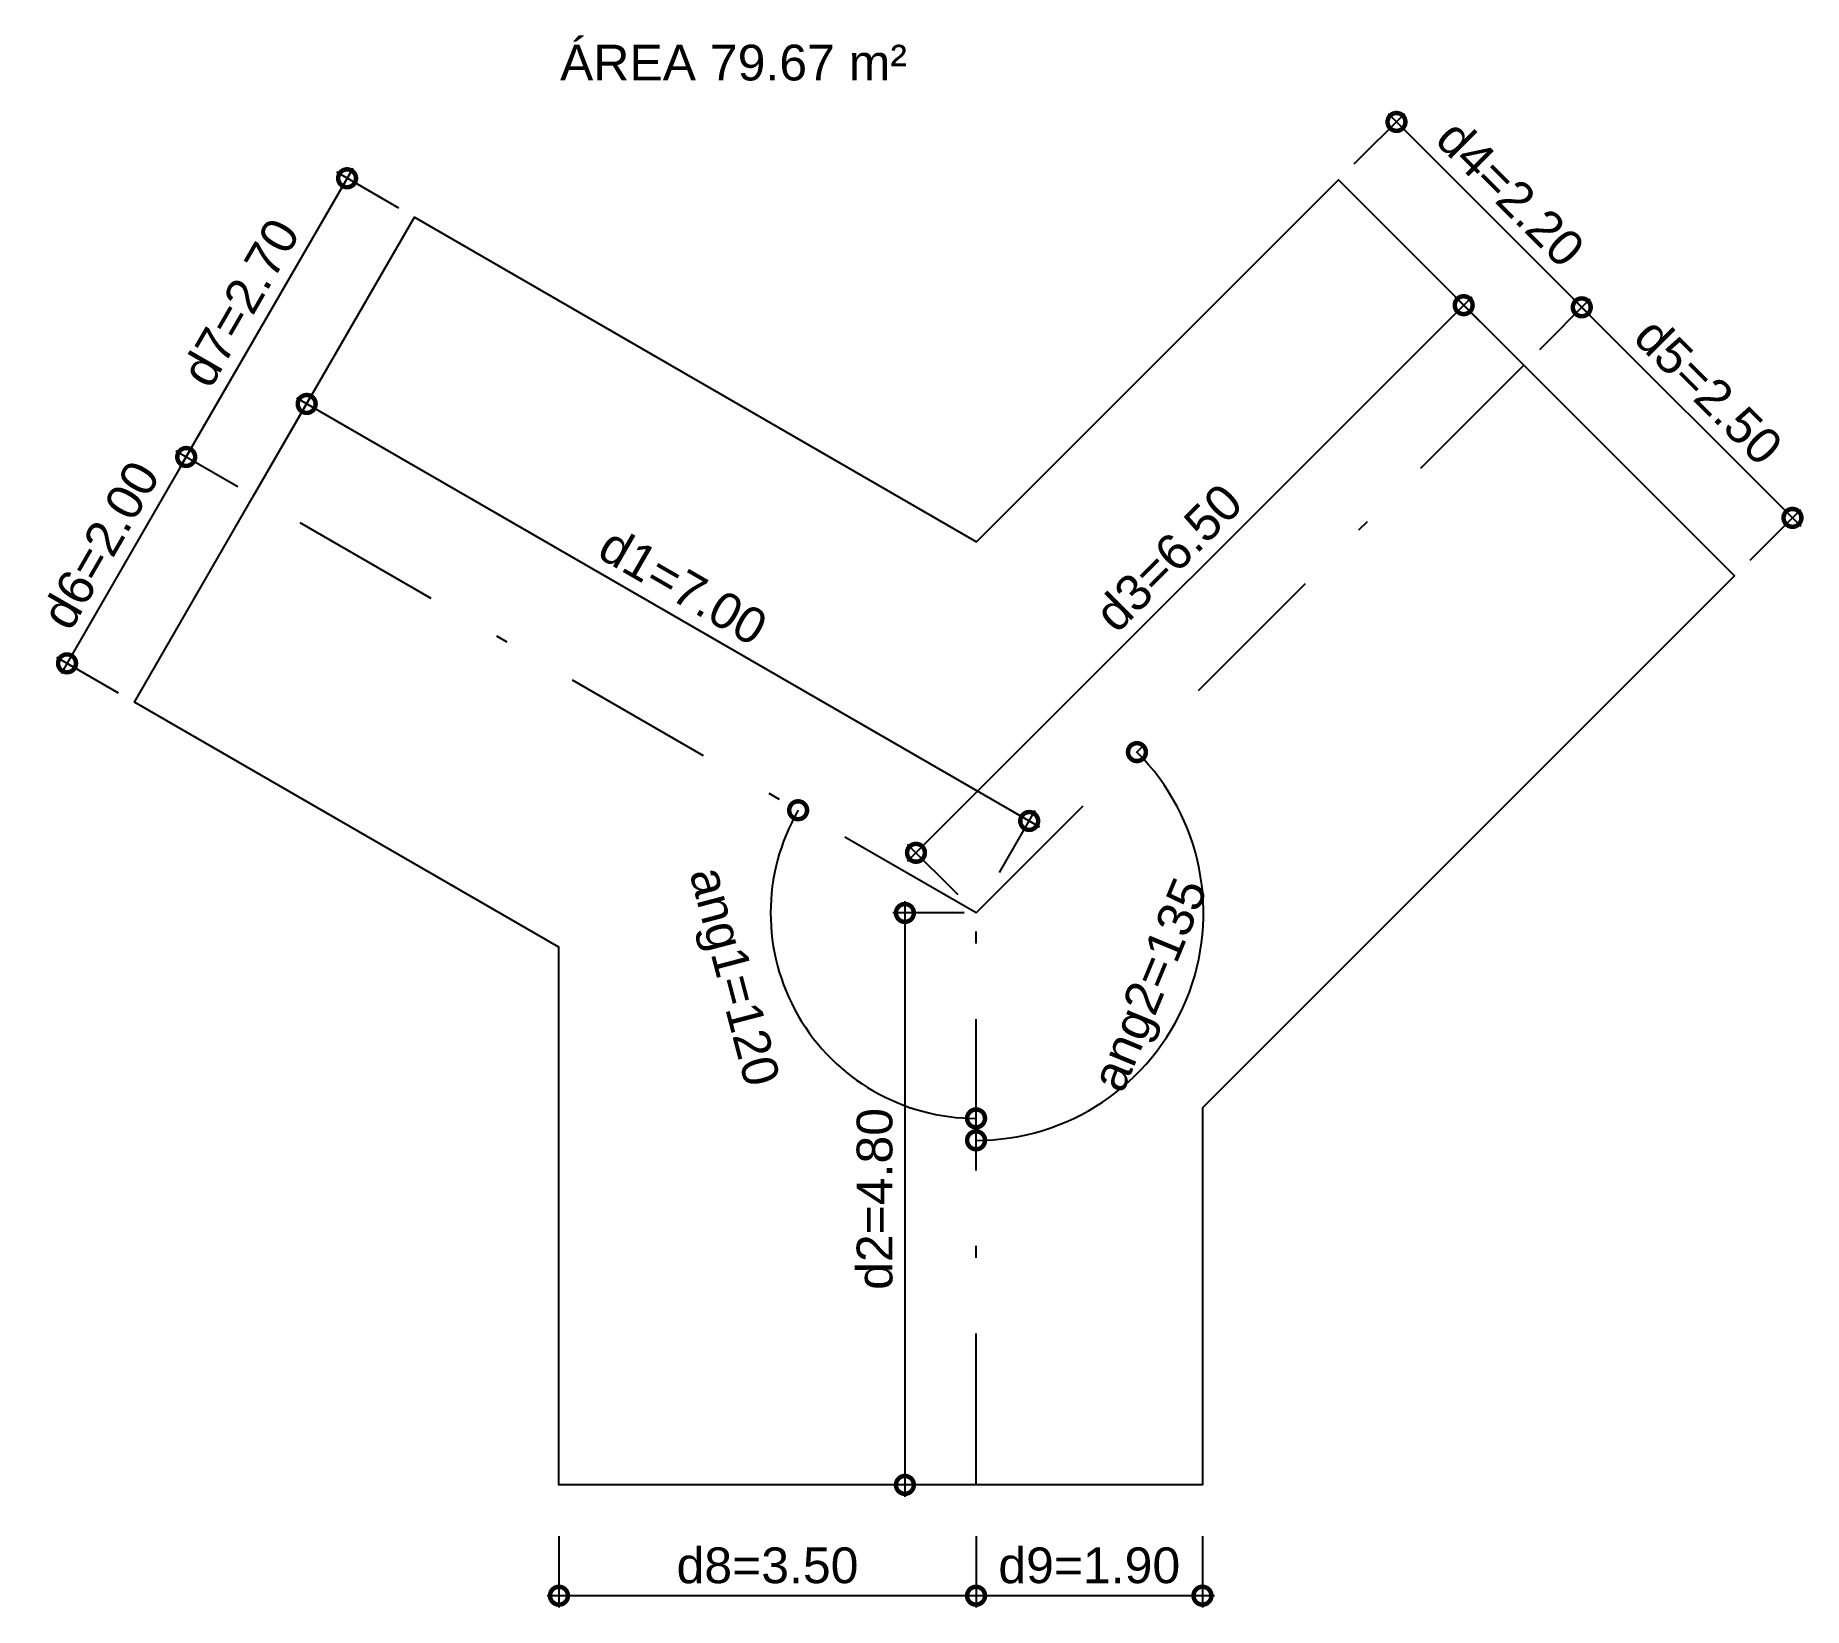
# Model space of a CAD drawing. Header units: metres. Extents: x -6.8 to 8.1, y -7.9 to 5.3.
import ezdxf

# ---------------------------------------------------------------- set-up
doc = ezdxf.new("R2010")
doc.units = ezdxf.units.M
doc.header["$LTSCALE"] = 0.1
doc.linetypes.add('DASHDOT', pattern=[25.4, 12.7, -6.35, 0, -6.35])
doc.layers.add('ARQ_EIXO CINZA 04', color=139, linetype='DASHDOT')
doc.layers.add('SIMB_01', color=1, linetype='Continuous')
doc.layers.add('COTA AZUL', color=5, linetype='Continuous', lineweight=25, true_color=0x0000ff)
doc.styles.add('Annot_3.0mm', font='arial.ttf', dxfattribs={"height": 3})
doc.styles.add('cota', font='arial.ttf')
doc.dimstyles.new('Info 01 - annot', dxfattribs={"dimtxt": 3, "dimasz": 3, "dimexe": 1, "dimexo": 1, "dimgap": 1, "dimtad": 1, "dimzin": 4, "dimtxsty": 'cota', "dimblk": 'DOTSMALL', "dimcen": 2, "dimdle": 1, "dimclrd": 256, "dimclre": 256, "dimclrt": 1, "dimazin": 2, "dimtfac": 0.09, "dimtmove": 2, "dimatfit": 2, "dimfxl": 5, "dimfxlon": 1, "dimtolj": 1, "dimtzin": 4, "dimlwd": -1, "dimarcsym": 1})

# ---------------------------------------------------------------- blocks, each defined once
blk = doc.blocks.new('_DotSmall')
at = {"color": 0, "linetype": 'ByBlock', "const_width": 0.5}
blk.add_lwpolyline([(-0.0625, 0, 1), (0.0625, 0, 1)], format="xyb", close=True, dxfattribs=at)
blk = doc.blocks.new('*D7')
at = {"layer": 'COTA AZUL', "lineweight": -2, "transparency": 16777216}
for p, q in [((-4.735, 1.804), (-4.435, 2.324)), ((1.328, -1.696), (1.628, -1.176))]:
    blk.add_line(p, q, dxfattribs=at)
at = {"layer": 'COTA AZUL', "transparency": 16777216}
blk.add_line((-4.571, 2.287), (1.664, -1.313), dxfattribs=at)
at = {"layer": 'Defpoints', "color": 0, "transparency": 16777216}
for p in [(-4.93, 1.465), (1.578, -1.263), (1.132, -2.035)]:
    blk.add_point(p, dxfattribs=at)
at = {"layer": 'COTA AZUL', "transparency": 16777216, "xscale": 0.3, "yscale": 0.3, "zscale": 0.3}
for p, rotation in [((-4.485, 2.237), 150), ((1.578, -1.263), 330.0000000000001)]:
    blk.add_blockref('_DotSmall', p, dxfattribs=dict(at, rotation=rotation))
at = {"layer": 'COTA AZUL', "color": 1, "transparency": 16777216, "insert": (-1.327, 0.706), "char_height": 0.3, "attachment_point": 5, "rotation": 330, "style": 'cota'}
blk.add_mtext('\\A1;d1=7.00', dxfattribs=at)
blk = doc.blocks.new('*D9')
at = {"layer": 'COTA AZUL', "lineweight": -2, "transparency": 16777216}
for p, q in [((1.032, -2.035), (0.435, -2.035)), ((1.032, -6.835), (0.435, -6.835))]:
    blk.add_line(p, q, dxfattribs=at)
at = {"layer": 'COTA AZUL', "transparency": 16777216}
blk.add_line((0.535, -1.935), (0.535, -6.935), dxfattribs=at)
at = {"layer": 'Defpoints', "color": 0, "transparency": 16777216}
for p in [(1.132, -2.035), (0.535, -6.835), (1.132, -6.835)]:
    blk.add_point(p, dxfattribs=at)
at = {"layer": 'COTA AZUL', "transparency": 16777216, "xscale": 0.3, "yscale": 0.3, "zscale": 0.3}
for p, rotation in [((0.535, -2.035), 90), ((0.535, -6.835), 270)]:
    blk.add_blockref('_DotSmall', p, dxfattribs=dict(at, rotation=rotation))
at = {"layer": 'COTA AZUL', "color": 1, "transparency": 16777216, "insert": (0.282, -4.435), "char_height": 0.3, "attachment_point": 5, "rotation": 90, "style": 'cota'}
blk.add_mtext('\\A1;d2=4.80', dxfattribs=at)
blk = doc.blocks.new('*D8')
at = {"layer": 'COTA AZUL', "transparency": 16777216}
blk.add_line((0.557, -1.601), (5.295, 3.137), dxfattribs=at)
at = {"layer": 'COTA AZUL', "lineweight": -2, "transparency": 16777216}
for p, q in [((5.578, 2.713), (5.153, 3.137)), ((0.981, -1.884), (0.557, -1.459))]:
    blk.add_line(p, q, dxfattribs=at)
at = {"layer": 'Defpoints', "color": 0, "transparency": 16777216}
for p in [(5.224, 3.066), (5.728, 2.562), (1.132, -2.035)]:
    blk.add_point(p, dxfattribs=at)
at = {"layer": 'COTA AZUL', "transparency": 16777216, "xscale": 0.3, "yscale": 0.3, "zscale": 0.3}
for p, rotation in [((5.224, 3.066), 45.00000000000001), ((0.628, -1.53), 225)]:
    blk.add_blockref('_DotSmall', p, dxfattribs=dict(at, rotation=rotation))
at = {"layer": 'COTA AZUL', "color": 1, "transparency": 16777216, "insert": (2.747, 0.947), "char_height": 0.3, "attachment_point": 5, "rotation": 45, "style": 'cota'}
blk.add_mtext('\\A1;d3=6.50', dxfattribs=at)
blk = doc.blocks.new('*D3')
at = {"layer": 'COTA AZUL', "lineweight": -2, "transparency": 16777216}
for p, q in [((4.306, 4.251), (4.73, 4.675)), ((5.862, 2.695), (6.286, 3.119))]:
    blk.add_line(p, q, dxfattribs=at)
at = {"layer": 'COTA AZUL', "transparency": 16777216}
blk.add_line((4.589, 4.675), (6.286, 2.978), dxfattribs=at)
at = {"layer": 'Defpoints', "color": 0, "transparency": 16777216}
for p in [(4.173, 4.117), (6.215, 3.048), (5.728, 2.562)]:
    blk.add_point(p, dxfattribs=at)
at = {"layer": 'COTA AZUL', "transparency": 16777216, "xscale": 0.3, "yscale": 0.3, "zscale": 0.3}
for p, rotation in [((4.66, 4.604), 134.9999999999999), ((6.215, 3.048), 314.9999999999999)]:
    blk.add_blockref('_DotSmall', p, dxfattribs=dict(at, rotation=rotation))
at = {"layer": 'COTA AZUL', "color": 1, "transparency": 16777216, "insert": (5.616, 4.005), "char_height": 0.3, "attachment_point": 5, "rotation": 315, "style": 'cota'}
blk.add_mtext('\\A1;d4=2.20', dxfattribs=at)
blk = doc.blocks.new('*D4')
at = {"layer": 'COTA AZUL', "lineweight": -2, "transparency": 16777216}
for p, q in [((5.862, 2.695), (6.286, 3.119)), ((7.629, 0.927), (8.054, 1.351))]:
    blk.add_line(p, q, dxfattribs=at)
at = {"layer": 'COTA AZUL', "transparency": 16777216}
blk.add_line((6.144, 3.119), (8.054, 1.21), dxfattribs=at)
at = {"layer": 'Defpoints', "color": 0, "transparency": 16777216}
for p in [(5.728, 2.562), (7.983, 1.281), (7.496, 0.794)]:
    blk.add_point(p, dxfattribs=at)
at = {"layer": 'COTA AZUL', "transparency": 16777216, "xscale": 0.3, "yscale": 0.3, "zscale": 0.3}
for p, rotation in [((6.215, 3.048), 135.0000000000001), ((7.983, 1.281), 315.0000000000001)]:
    blk.add_blockref('_DotSmall', p, dxfattribs=dict(at, rotation=rotation))
at = {"layer": 'COTA AZUL', "color": 1, "transparency": 16777216, "insert": (7.278, 2.344), "char_height": 0.3, "attachment_point": 5, "rotation": 315, "style": 'cota'}
blk.add_mtext('\\A1;d5=2.50', dxfattribs=at)
blk = doc.blocks.new('*D6')
at = {"layer": 'COTA AZUL', "transparency": 16777216}
blk.add_line((-5.446, 1.879), (-6.546, -0.026), dxfattribs=at)
at = {"layer": 'COTA AZUL', "lineweight": -2, "transparency": 16777216}
for p, q in [((-5.063, 1.542), (-5.583, 1.842)), ((-6.063, -0.19), (-6.583, 0.11))]:
    blk.add_line(p, q, dxfattribs=at)
at = {"layer": 'Defpoints', "color": 0, "transparency": 16777216}
for p in [(-4.93, 1.465), (-6.496, 0.06), (-5.93, -0.267)]:
    blk.add_point(p, dxfattribs=at)
at = {"layer": 'COTA AZUL', "transparency": 16777216, "xscale": 0.3, "yscale": 0.3, "zscale": 0.3}
for p, rotation in [((-5.496, 1.792), 60.00000000000002), ((-6.496, 0.06), 240)]:
    blk.add_blockref('_DotSmall', p, dxfattribs=dict(at, rotation=rotation))
at = {"layer": 'COTA AZUL', "color": 1, "transparency": 16777216, "insert": (-6.216, 1.053), "char_height": 0.3, "attachment_point": 5, "rotation": 60, "style": 'cota'}
blk.add_mtext('\\A1;d6=2.00', dxfattribs=at)
blk = doc.blocks.new('*D5')
at = {"layer": 'COTA AZUL', "transparency": 16777216}
blk.add_line((-5.546, 1.706), (-4.096, 4.217), dxfattribs=at)
at = {"layer": 'COTA AZUL', "lineweight": -2, "transparency": 16777216}
for p, q in [((-3.713, 3.881), (-4.233, 4.181)), ((-5.063, 1.542), (-5.583, 1.842))]:
    blk.add_line(p, q, dxfattribs=at)
at = {"layer": 'Defpoints', "color": 0, "transparency": 16777216}
for p in [(-4.146, 4.131), (-3.58, 3.804), (-4.93, 1.465)]:
    blk.add_point(p, dxfattribs=at)
at = {"layer": 'COTA AZUL', "transparency": 16777216, "xscale": 0.3, "yscale": 0.3, "zscale": 0.3}
for p, rotation in [((-4.146, 4.131), 60.00000000000006), ((-5.496, 1.792), 240)]:
    blk.add_blockref('_DotSmall', p, dxfattribs=dict(at, rotation=rotation))
at = {"layer": 'COTA AZUL', "color": 1, "transparency": 16777216, "insert": (-5.041, 3.088), "char_height": 0.3, "attachment_point": 5, "rotation": 60, "style": 'cota'}
blk.add_mtext('\\A1;d7=2.70', dxfattribs=at)
blk = doc.blocks.new('*D13')
at = {"layer": 'COTA AZUL', "lineweight": -2, "transparency": 16777216}
for p, q in [((-2.368, -7.265), (-2.368, -7.865)), ((1.132, -7.265), (1.132, -7.865))]:
    blk.add_line(p, q, dxfattribs=at)
at = {"layer": 'COTA AZUL', "transparency": 16777216}
blk.add_line((1.232, -7.765), (-2.468, -7.765), dxfattribs=at)
at = {"layer": 'Defpoints', "color": 0, "transparency": 16777216}
for p in [(-2.368, -6.835), (1.132, -6.835), (-2.368, -7.765)]:
    blk.add_point(p, dxfattribs=at)
at = {"layer": 'COTA AZUL', "transparency": 16777216, "xscale": 0.3, "yscale": 0.3, "zscale": 0.3, "rotation": 180}
blk.add_blockref('_DotSmall', (-2.368, -7.765), dxfattribs=at)
at = {"layer": 'COTA AZUL', "transparency": 16777216, "xscale": 0.3, "yscale": 0.3, "zscale": 0.3}
blk.add_blockref('_DotSmall', (1.132, -7.765), dxfattribs=at)
at = {"layer": 'COTA AZUL', "color": 1, "transparency": 16777216, "insert": (-0.618, -7.512), "char_height": 0.3, "attachment_point": 5, "style": 'cota'}
blk.add_mtext('\\A1;d8=3.50', dxfattribs=at)
blk = doc.blocks.new('*D12')
at = {"layer": 'COTA AZUL', "lineweight": -2, "transparency": 16777216}
for p, q in [((1.132, -7.265), (1.132, -7.865)), ((3.032, -7.265), (3.032, -7.865))]:
    blk.add_line(p, q, dxfattribs=at)
at = {"layer": 'COTA AZUL', "transparency": 16777216}
blk.add_line((3.132, -7.765), (1.032, -7.765), dxfattribs=at)
at = {"layer": 'Defpoints', "color": 0, "transparency": 16777216}
for p in [(1.132, -6.835), (3.032, -6.835), (1.132, -7.765)]:
    blk.add_point(p, dxfattribs=at)
at = {"layer": 'COTA AZUL', "transparency": 16777216, "xscale": 0.3, "yscale": 0.3, "zscale": 0.3, "rotation": 180}
blk.add_blockref('_DotSmall', (1.132, -7.765), dxfattribs=at)
at = {"layer": 'COTA AZUL', "transparency": 16777216, "xscale": 0.3, "yscale": 0.3, "zscale": 0.3}
blk.add_blockref('_DotSmall', (3.032, -7.765), dxfattribs=at)
at = {"layer": 'COTA AZUL', "color": 1, "transparency": 16777216, "insert": (2.082, -7.512), "char_height": 0.3, "attachment_point": 5, "style": 'cota'}
blk.add_mtext('\\A1;d9=1.90', dxfattribs=at)
blk = doc.blocks.new('*D10')
at = {"layer": 'COTA AZUL', "transparency": 16777216}
blk.add_arc((1.132, -2.035), 1.724, 150, 270, dxfattribs=at)
at = {"layer": 'Defpoints', "color": 0, "transparency": 16777216}
for p in [(-4.93, 1.465), (1.132, -2.035), (1.132, -2.035), (0.024, -3.355), (1.132, -6.835)]:
    blk.add_point(p, dxfattribs=at)
at = {"layer": 'COTA AZUL', "transparency": 16777216, "xscale": 0.3, "yscale": 0.3, "zscale": 0.3, "rotation": 60.00000000000006}
blk.add_blockref('_DotSmall', (-0.361, -1.173), dxfattribs=at)
at = {"layer": 'COTA AZUL', "transparency": 16777216, "xscale": 0.3, "yscale": 0.3, "zscale": 0.3}
blk.add_blockref('_DotSmall', (1.132, -3.759), dxfattribs=at)
at = {"layer": 'COTA AZUL', "color": 1, "transparency": 16777216, "insert": (-0.934, -2.578), "char_height": 0.3, "attachment_point": 5, "rotation": 284.7252, "style": 'cota'}
blk.add_mtext('\\A1;ang1=120', dxfattribs=at)
blk = doc.blocks.new('*D11')
at = {"layer": 'COTA AZUL', "transparency": 16777216}
blk.add_arc((1.132, -2.035), 1.909, 270, 45, dxfattribs=at)
at = {"layer": 'Defpoints', "color": 0, "transparency": 16777216}
for p in [(5.728, 2.562), (1.132, -2.035), (1.132, -2.035), (2.482, -3.384), (1.132, -6.835)]:
    blk.add_point(p, dxfattribs=at)
at = {"layer": 'COTA AZUL', "transparency": 16777216, "xscale": 0.3, "yscale": 0.3, "zscale": 0.3}
for p, rotation in [((2.482, -0.685), 135.0000000000001), ((1.132, -3.943), 180)]:
    blk.add_blockref('_DotSmall', p, dxfattribs=dict(at, rotation=rotation))
at = {"layer": 'COTA AZUL', "color": 1, "transparency": 16777216, "insert": (2.624, -2.652), "char_height": 0.3, "attachment_point": 5, "rotation": 67.5, "style": 'cota'}
blk.add_mtext('\\A1;ang2=135', dxfattribs=at)

msp = doc.modelspace()

# ---------------------------------------------------------------- linework, layer by layer
msp.add_lwpolyline([(-4.93, 1.465), (-3.58, 3.804), (1.136, 1.081), (4.173, 4.117), (5.728, 2.562), (7.496, 0.794), (3.032, -3.67), (3.032, -6.835), (1.132, -6.835), (-2.368, -6.835), (-2.368, -2.323), (-5.93, -0.267), (-4.93, 1.465)])
at = {"layer": 'ARQ_EIXO CINZA 04'}
for p, q in [((1.132, -2.035), (5.728, 2.562)), ((1.132, -2.035), (-4.93, 1.465)), ((1.132, -6.835), (1.132, -2.035))]:
    msp.add_line(p, q, dxfattribs=at)

# ---------------------------------------------------------------- texts
at = {"layer": 'SIMB_01', "insert": (-2.359, 5.252), "char_height": 0.3, "width": 3.9108, "attachment_point": 1, "style": 'Annot_3.0mm'}
msp.add_mtext('ÁREA 79.67 m²', dxfattribs=at)

# ---------------------------------------------------------------- dimensions: what is measured, and where the dimension line sits
at = {"layer": 'COTA AZUL'}
for p1, p2, distance, text, picture, middle in [((4.173, 4.117), (5.728, 2.562), 0.688, 'd4=2.20', '*D3', (5.616, 4.005)), ((-4.93, 1.465), (-3.58, 3.804), 0.654, 'd7=2.70', '*D5', (-5.041, 3.088)), ((1.132, -2.035), (5.728, 2.562), 0.713, 'd3=6.50', '*D8', (2.747, 0.947)), ((5.728, 2.562), (7.496, 0.794), 0.688, 'd5=2.50', '*D4', (7.278, 2.344)), ((-4.93, 1.465), (1.132, -2.035), 0.891, 'd1=7.00', '*D7', (-1.327, 0.706)), ((-4.93, 1.465), (-5.93, -0.267), -0.654, 'd6=2.00', '*D6', (-6.216, 1.053)), ((1.132, -6.835), (-2.368, -6.835), 0.931, 'd8=3.50', '*D13', (-0.618, -7.512)), ((3.032, -6.835), (1.132, -6.835), 0.931, 'd9=1.90', '*D12', (2.082, -7.512))]:
    dim = msp.add_aligned_dim(p1=p1, p2=p2, distance=distance, text=text, dimstyle='Info 01 - annot', override={"dimscale": 0}, dxfattribs=at)
    dim.commit()
    dim.dimension.update_dxf_attribs({"geometry": picture, "text_midpoint": middle})
dim = msp.add_angular_dim_2l(base=(2.482, -3.384), line1=((1.132, -2.035), (5.728, 2.562)), line2=((1.132, -6.835), (1.132, -2.035)), text='ang2=135', dimstyle='Info 01 - annot', override={"dimscale": 0}, dxfattribs=at)
dim.commit()
dim.dimension.update_dxf_attribs({"geometry": '*D11', "text_midpoint": (2.624, -2.652)})
dim = msp.add_angular_dim_2l(base=(0.024, -3.355), line1=((1.132, -2.035), (-4.93, 1.465)), line2=((1.132, -6.835), (1.132, -2.035)), text='ang1=120', dimstyle='Info 01 - annot', override={"dimscale": 0}, dxfattribs=at)
dim.commit()
dim.dimension.update_dxf_attribs({"geometry": '*D10', "text_midpoint": (-0.934, -2.578), "dimtype": 162})
dim = msp.add_linear_dim(base=(0.535, -6.835), p1=(1.132, -2.035), p2=(1.132, -6.835), angle=90, text='d2=4.80', dimstyle='Info 01 - annot', override={"dimscale": 0}, dxfattribs=at)
dim.commit()
dim.dimension.update_dxf_attribs({"geometry": '*D9', "text_midpoint": (0.282, -4.435)})

doc.saveas('drawing.dxf')
